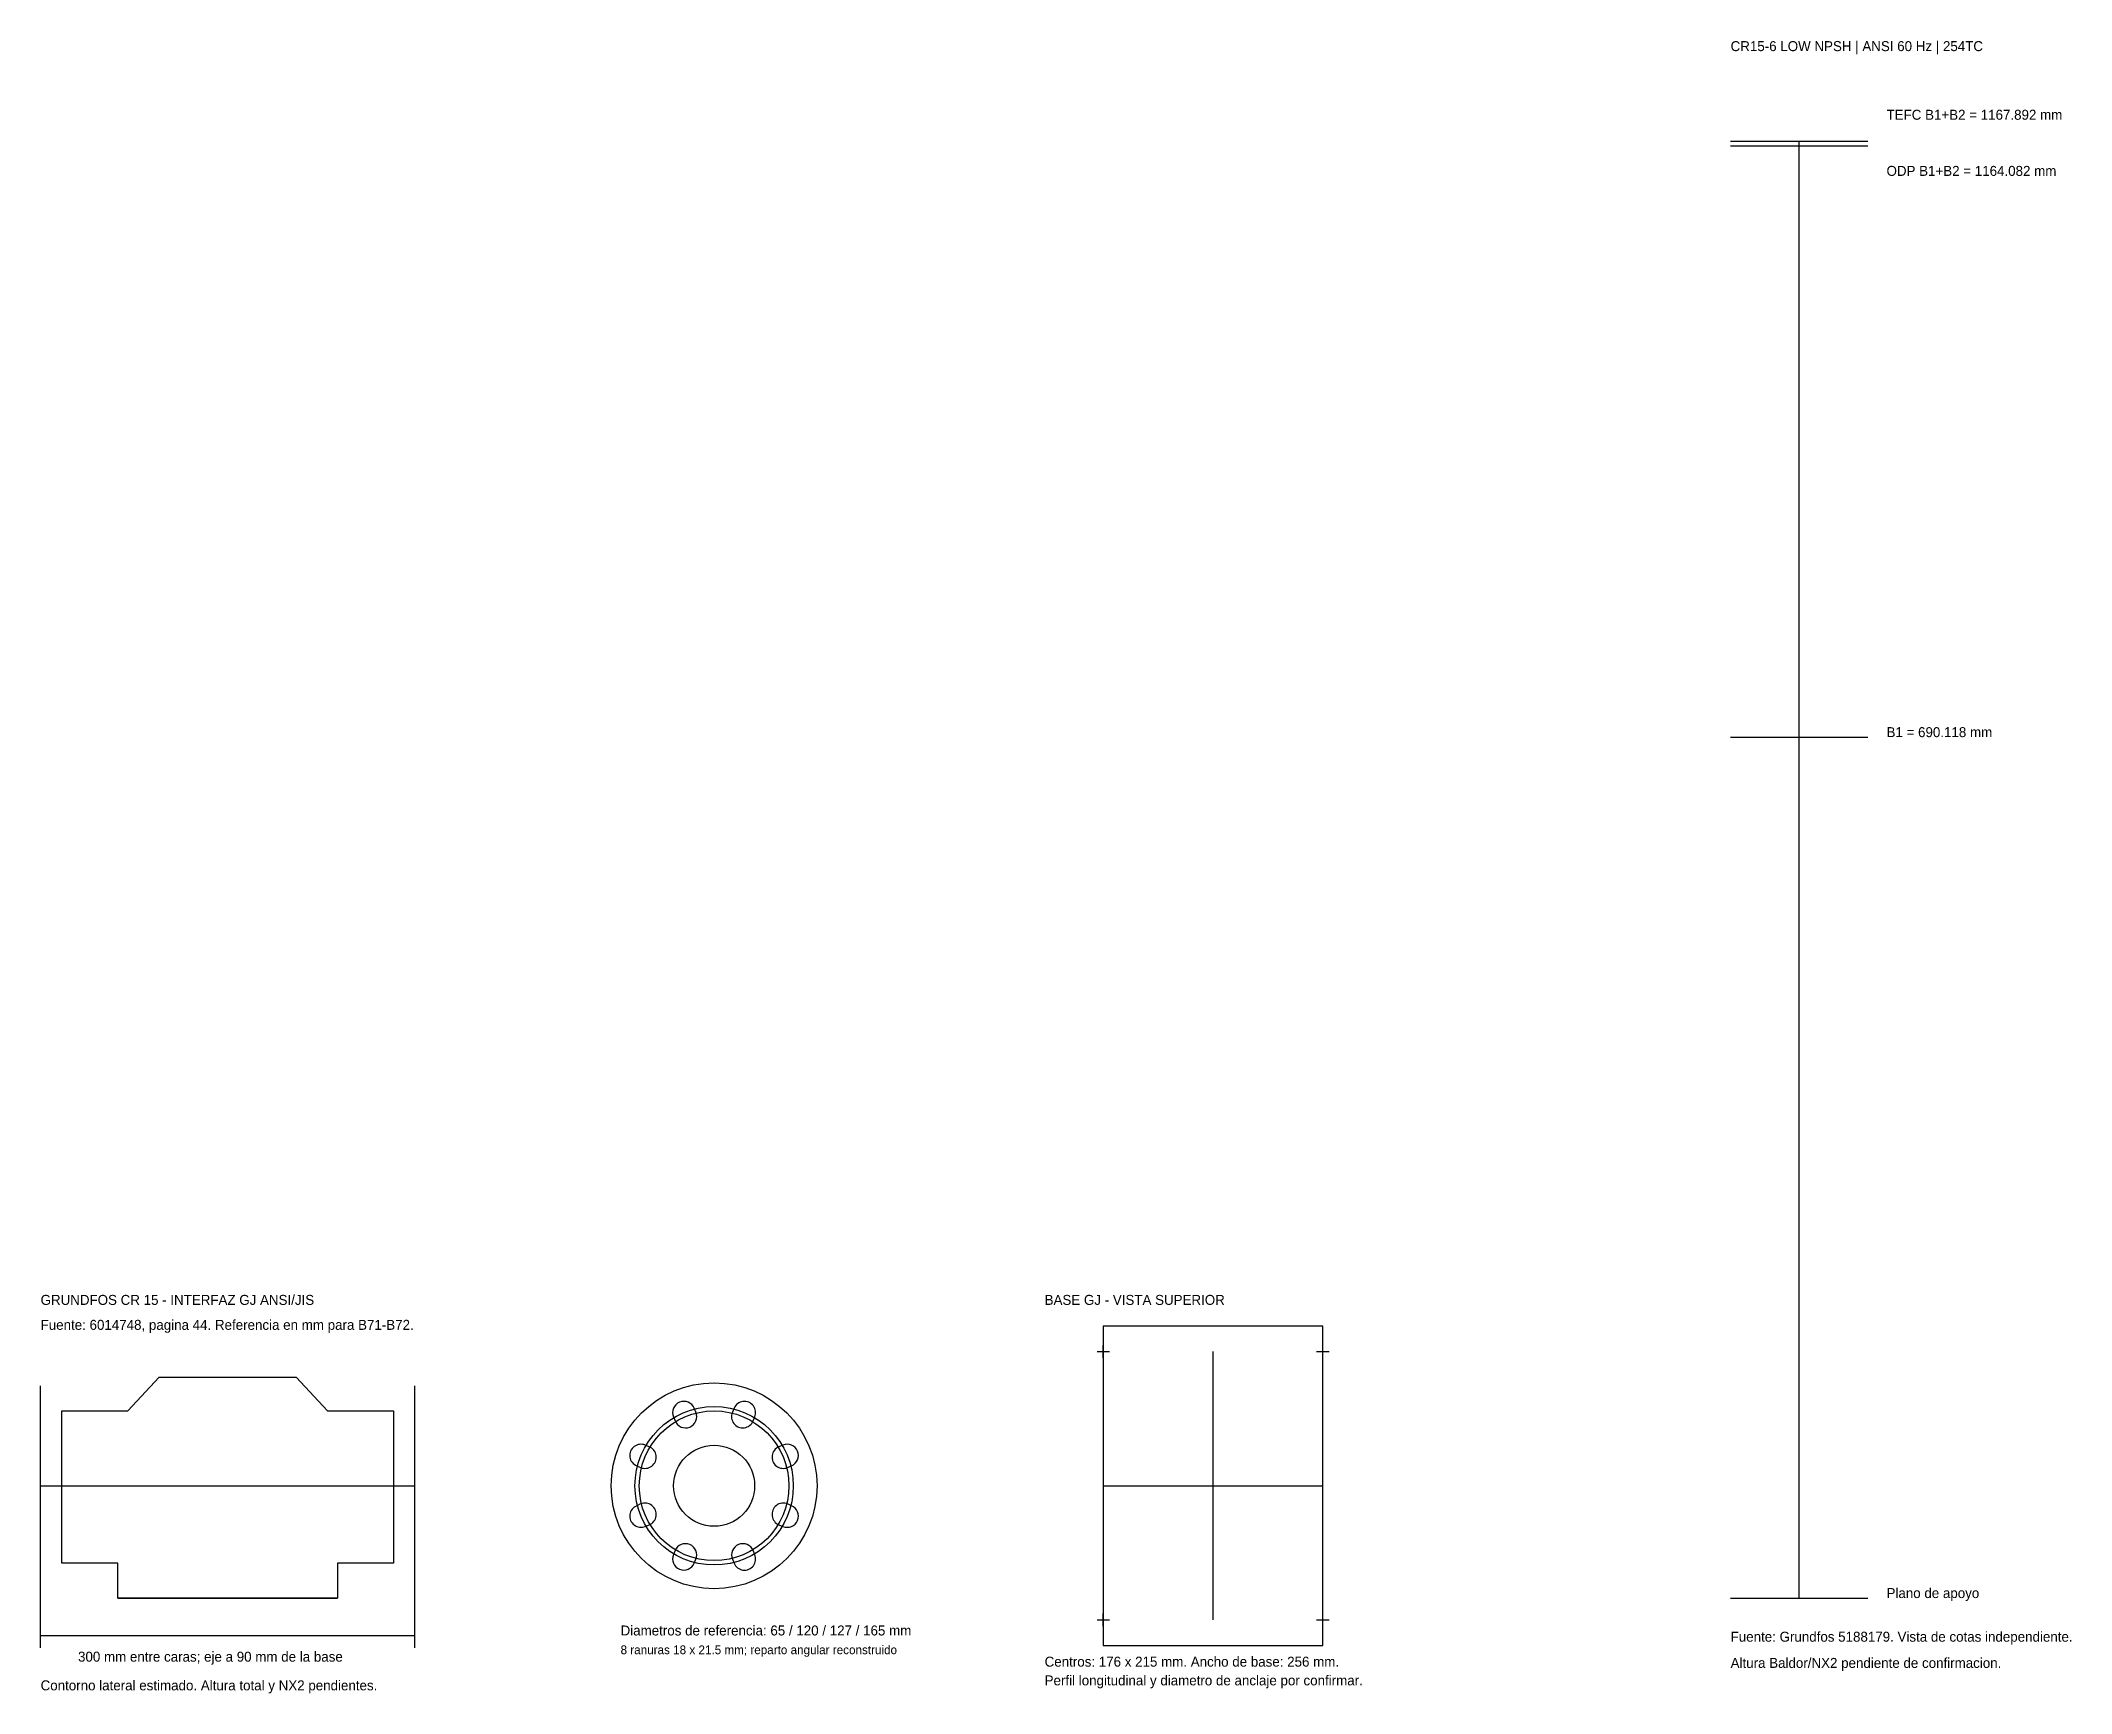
# Model space of a CAD drawing. Header units: millimetres. Extents: x -150 to 1478, y -76 to 1248.
import ezdxf

# ---------------------------------------------------------------- set-up
doc = ezdxf.new("R2010")
doc.units = ezdxf.units.MM
for name, color, linetype in [('ALTURAS_ANSI_60HZ', 4, 'Continuous'), ('CATALOGO', 3, 'Continuous'), ('CENTROS_BASE_CATALOGO', 3, 'Continuous'), ('ESTIMADO', 8, 'Continuous'), ('NOTAS', 7, 'Continuous'), ('RANURAS_GJ_RECONSTRUIDAS', 2, 'Continuous')]:
    doc.layers.add(name, color=color, linetype=linetype)

msp = doc.modelspace()

# ---------------------------------------------------------------- linework, layer by layer
at = {"layer": 'ALTURAS_ANSI_60HZ'}
for p, q in [((1205, 1167.9), (1315, 1167.9)), ((1205, 1164.1), (1315, 1164.1)), ((1260, 0), (1260, 1167.9)), ((1205, 690.1), (1315, 690.1)), ((1205, 0), (1315, 0))]:
    msp.add_line(p, q, dxfattribs=at)
at = {"layer": 'CATALOGO'}
for p, q in [((-150, -40), (-150, 170)), ((150, -40), (150, 170)), ((-150, 90), (150, 90)), ((-88, 0), (88, 0)), ((-150, -30), (150, -30))]:
    msp.add_line(p, q, dxfattribs=at)
for radius in [82.5, 63.5, 60, 32.5]:
    msp.add_circle((390, 90), radius, dxfattribs=at)
at = {"layer": 'CENTROS_BASE_CATALOGO'}
for p, q in [((697, 197.5), (707, 197.5)), ((702, 192.5), (702, 202.5)), ((790, -17.5), (790, 197.5)), ((873, 197.5), (883, 197.5)), ((878, 192.5), (878, 202.5)), ((702, 90), (878, 90)), ((702, -22.5), (702, -12.5)), ((878, -22.5), (878, -12.5)), ((697, -17.5), (707, -17.5)), ((873, -17.5), (883, -17.5))]:
    msp.add_line(p, q, dxfattribs=at)
for p in [(702, 197.5), (878, 197.5), (702, -17.5), (878, -17.5)]:
    msp.add_point(p, dxfattribs=at)
at = {"layer": 'ESTIMADO'}
for points in [[(702, -38), (878, -38), (878, 218), (702, 218)], [(-88, 0), (-88, 28), (-133, 28), (-133, 150), (-80, 150), (-55, 177), (55, 177), (80, 150), (133, 150), (133, 28), (88, 28), (88, 0)]]:
    msp.add_lwpolyline(points, close=True, dxfattribs=at)
at = {"layer": 'RANURAS_GJ_RECONSTRUIDAS'}
for points in [[(375.4, 148.9), (374, 152.1, 1), (357.4, 145.2), (358.7, 142, 1)], [(421.3, 142), (422.6, 145.2, 1), (406, 152.1), (404.6, 148.9, 1)], [(338, 121.3), (334.8, 122.6, 1), (327.9, 106), (331.1, 104.6, 1)], [(448.9, 104.6), (452.1, 106, 1), (445.2, 122.6), (442, 121.3, 1)], [(331.1, 75.4), (327.9, 74, 1), (334.8, 57.4), (338, 58.7, 1)], [(442, 58.7), (445.2, 57.4, 1), (452.1, 74), (448.9, 75.4, 1)], [(358.7, 38), (357.4, 34.8, 1), (374, 27.9), (375.4, 31.1, 1)], [(404.6, 31.1), (406, 27.9, 1), (422.6, 34.8), (421.3, 38, 1)]]:
    msp.add_lwpolyline(points, format="xyb", close=True, dxfattribs=at)

# ---------------------------------------------------------------- texts
at = {"layer": 'ALTURAS_ANSI_60HZ'}
for s, p in [('CR15-6 LOW NPSH | ANSI 60 Hz | 254TC', (1205, 1240)), ('TEFC B1+B2 = 1167.892 mm', (1330, 1185)), ('ODP B1+B2 = 1164.082 mm', (1330, 1140)), ('B1 = 690.118 mm', (1330, 690.1)), ('Plano de apoyo', (1330, 0)), ('Fuente: Grundfos 5188179. Vista de cotas independiente.', (1205, -35)), ('Altura Baldor/NX2 pendiente de confirmacion.', (1205, -56))]:
    msp.add_text(s, height=8, dxfattribs=at).set_placement(p)
at = {"layer": 'NOTAS'}
for s, height, p in [('GRUNDFOS CR 15 - INTERFAZ GJ ANSI/JIS', 8, (-150, 235)), ('BASE GJ - VISTA SUPERIOR', 8, (655, 235)), ('Fuente: 6014748, pagina 44. Referencia en mm para B71-B72.', 8, (-150, 215)), ('Diametros de referencia: 65 / 120 / 127 / 165 mm', 8, (315, -30)), ('300 mm entre caras; eje a 90 mm de la base', 8, (-120, -51)), ('8 ranuras 18 x 21.5 mm; reparto angular reconstruido', 7, (315, -45)), ('Centros: 176 x 215 mm. Ancho de base: 256 mm.', 8, (655, -55)), ('Perfil longitudinal y diametro de anclaje por confirmar.', 8, (655, -70)), ('Contorno lateral estimado. Altura total y NX2 pendientes.', 8, (-150, -74))]:
    msp.add_text(s, height=height, dxfattribs=at).set_placement(p)

doc.saveas('drawing.dxf')
